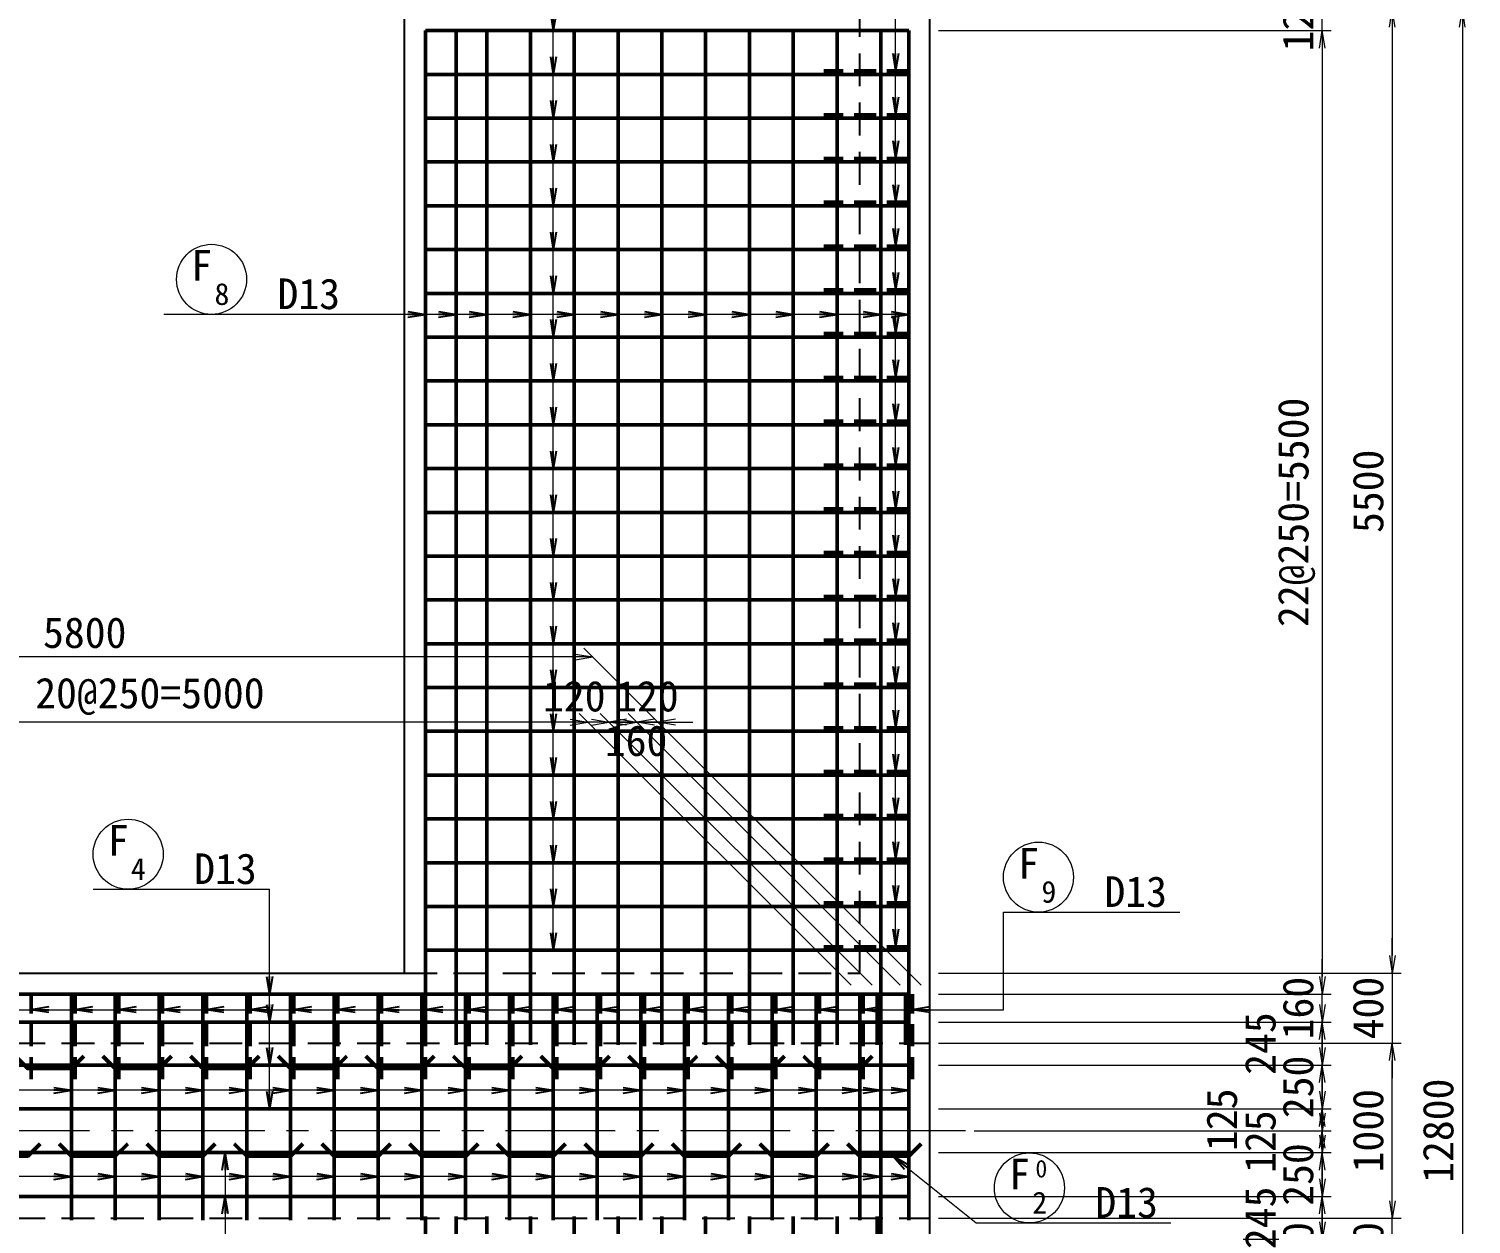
# Model space of a CAD drawing. Header units: millimetres. Extents: x 0 to 126150, y 0 to 29700.
# Drawn here: x 47684 to 55918, y 16378 to 23202 of the extents above; entities that cross this region are included whole.
import ezdxf
from ezdxf.enums import TextEntityAlignment as Align

# ---------------------------------------------------------------- set-up
doc = ezdxf.new("R2010")
doc.units = ezdxf.units.MM
doc.header["$LTSCALE"] = 500
doc.linetypes.add('CENTER', pattern=[2, 1.25, -0.25, 0.25, -0.25])
doc.linetypes.add('DASHED2', pattern=[0.375, 0.25, -0.125])
doc.layers.get('Defpoints').update_dxf_attribs({"color": 153})
for name, color, linetype, lineweight in [('D-BMK', 2, 'CENTER', 13), ('D-STR', 3, 'Continuous', 25), ('D-STR-DIM', 7, 'Continuous', 13), ('D-STR-HTXT', 4, 'Continuous', 13), ('D-STR-STR1', 1, 'Continuous', 50), ('D-STR-STR2', 40, 'Continuous', 50), ('D-STR-STR3', 2, 'Continuous', 50), ('D-STR-STR4', 43, 'Continuous', 50), ('D-STR-STR5', 2, 'Continuous', 50), ('D-STR-TXT', 7, 'Continuous', 13)]:
    doc.layers.add(name, color=color, linetype=linetype, lineweight=lineweight)
doc.styles.add('YOKO_GOTHIC', font='')
doc.styles.get('YOKO_GOTHIC').set_extended_font_data('MS Gothic')
doc.dimstyles.new('S50', dxfattribs={"dimscale": 50, "dimtxt": 3.5, "dimasz": 2, "dimexe": 1, "dimexo": 1, "dimgap": 1, "dimtad": 1, "dimdec": 0, "dimzin": 1, "dimdsep": 46, "dimtxsty": 'YOKO_GOTHIC', "dimblk": 'OPEN', "dimcen": 0, "dimclrd": 256, "dimclre": 256, "dimclrt": 256, "dimaunit": 1, "dimadec": 3, "dimazin": 0, "dimtfac": 1, "dimtdec": 0, "dimtix": 1, "dimtmove": 2, "dimatfit": 3, "dimldrblk": 'OPEN', "dimfxl": 1, "dimlwd": -1, "dimlwe": -1, "dimarcsym": 2})

# ---------------------------------------------------------------- blocks, each defined once
blk = doc.blocks.new('_Open')
at = {"color": 0, "linetype": 'ByBlock', "lineweight": -2}
for p, q in [((-1, 0.167), (0, 0)), ((-1, -0.167), (0, 0)), ((0, 0), (-1, 0))]:
    blk.add_line(p, q, dxfattribs=at)
blk = doc.blocks.new('*D268')
at = {"layer": 'D-STR-DIM', "ltscale": 1500, "transparency": 16777216}
for p, q in [((52877.8, 23311.7), (55917.8, 23311.7)), ((55867.8, 23211.7), (55867.8, 10611.7)), ((52877.8, 10511.7), (55917.8, 10511.7))]:
    blk.add_line(p, q, dxfattribs=at)
at = {"layer": 'Defpoints', "color": 0, "ltscale": 1500, "transparency": 16777216}
for p in [(52827.8, 23311.7), (52827.8, 10511.7), (55867.8, 10511.7)]:
    blk.add_point(p, dxfattribs=at)
at = {"layer": 'D-STR-DIM', "ltscale": 1500, "transparency": 16777216, "xscale": 100, "yscale": 100, "zscale": 100}
for p, rotation in [((55867.8, 23311.7), 90), ((55867.8, 10511.7), 270)]:
    blk.add_blockref('_Open', p, dxfattribs=dict(at, rotation=rotation))
at = {"layer": 'D-STR-DIM', "ltscale": 1500, "transparency": 16777216, "insert": (55730.3, 16911.7), "char_height": 175, "attachment_point": 5, "rotation": 90, "style": 'YOKO_GOTHIC'}
blk.add_mtext('12800', dxfattribs=at)
blk = doc.blocks.new('*D269')
at = {"layer": 'D-STR-DIM', "ltscale": 1500, "transparency": 16777216}
for p, q in [((52877.8, 23311.7), (55517.8, 23311.7)), ((55467.8, 23211.7), (55467.8, 17911.7)), ((52877.8, 17811.7), (55517.8, 17811.7))]:
    blk.add_line(p, q, dxfattribs=at)
at = {"layer": 'Defpoints', "color": 0, "ltscale": 1500, "transparency": 16777216}
for p in [(52827.8, 23311.7), (52827.8, 17811.7), (55467.8, 17811.7)]:
    blk.add_point(p, dxfattribs=at)
at = {"layer": 'D-STR-DIM', "ltscale": 1500, "transparency": 16777216, "xscale": 100, "yscale": 100, "zscale": 100}
for p, rotation in [((55467.8, 23311.7), 90), ((55467.8, 17811.7), 270)]:
    blk.add_blockref('_Open', p, dxfattribs=dict(at, rotation=rotation))
at = {"layer": 'D-STR-DIM', "ltscale": 1500, "transparency": 16777216, "insert": (55330.3, 20561.7), "char_height": 175, "attachment_point": 5, "rotation": 90, "style": 'YOKO_GOTHIC'}
blk.add_mtext('5500', dxfattribs=at)
blk = doc.blocks.new('*D270')
at = {"layer": 'D-STR-DIM', "ltscale": 1500, "transparency": 16777216}
for p, q in [((55467.8, 17911.7), (55467.8, 18011.7)), ((52877.8, 17811.7), (55517.8, 17811.7)), ((55467.8, 17811.7), (55467.8, 17411.7)), ((52877.8, 17411.7), (55517.8, 17411.7)), ((55467.8, 17311.7), (55467.8, 17211.7))]:
    blk.add_line(p, q, dxfattribs=at)
at = {"layer": 'Defpoints', "color": 0, "ltscale": 1500, "transparency": 16777216}
for p in [(52827.8, 17811.7), (52827.8, 17411.7), (55467.8, 17411.7)]:
    blk.add_point(p, dxfattribs=at)
at = {"layer": 'D-STR-DIM', "ltscale": 1500, "transparency": 16777216, "xscale": 100, "yscale": 100, "zscale": 100}
for p, rotation in [((55467.8, 17811.7), 270), ((55467.8, 17411.7), 90)]:
    blk.add_blockref('_Open', p, dxfattribs=dict(at, rotation=rotation))
at = {"layer": 'D-STR-DIM', "ltscale": 1500, "transparency": 16777216, "insert": (55330.3, 17611.7), "char_height": 175, "attachment_point": 5, "rotation": 90, "style": 'YOKO_GOTHIC'}
blk.add_mtext('400', dxfattribs=at)
blk = doc.blocks.new('*D271')
at = {"layer": 'D-STR-DIM', "ltscale": 1500, "transparency": 16777216}
for p, q in [((52877.8, 23191.7), (55117.8, 23191.7)), ((55067.8, 23091.7), (55067.8, 17791.7)), ((52877.8, 17691.7), (55117.8, 17691.7))]:
    blk.add_line(p, q, dxfattribs=at)
at = {"layer": 'Defpoints', "color": 0, "ltscale": 1500, "transparency": 16777216}
for p in [(52827.8, 23191.7), (52827.8, 17691.7), (55067.8, 17691.7)]:
    blk.add_point(p, dxfattribs=at)
at = {"layer": 'D-STR-DIM', "ltscale": 1500, "transparency": 16777216, "xscale": 100, "yscale": 100, "zscale": 100}
for p, rotation in [((55067.8, 23191.7), 90), ((55067.8, 17691.7), 270)]:
    blk.add_blockref('_Open', p, dxfattribs=dict(at, rotation=rotation))
at = {"layer": 'D-STR-DIM', "ltscale": 1500, "transparency": 16777216, "insert": (54920.9, 20441.7), "char_height": 175, "attachment_point": 5, "rotation": 90, "style": 'YOKO_GOTHIC'}
blk.add_mtext('22@250=5500', dxfattribs=at)
blk = doc.blocks.new('*D272')
at = {"layer": 'D-STR-DIM', "ltscale": 1500, "transparency": 16777216}
for p, q in [((55067.8, 23411.7), (55067.8, 23511.7)), ((52877.8, 23311.7), (55117.8, 23311.7)), ((55067.8, 23191.7), (55067.8, 23311.7)), ((52877.8, 23191.7), (55117.8, 23191.7)), ((55067.8, 23091.7), (55067.8, 22991.7))]:
    blk.add_line(p, q, dxfattribs=at)
at = {"layer": 'Defpoints', "color": 0, "ltscale": 1500, "transparency": 16777216}
for p in [(52827.8, 23311.7), (55067.8, 23311.7), (52827.8, 23191.7)]:
    blk.add_point(p, dxfattribs=at)
at = {"layer": 'D-STR-DIM', "ltscale": 1500, "transparency": 16777216, "xscale": 100, "yscale": 100, "zscale": 100}
for p, rotation in [((55067.8, 23311.7), 270), ((55067.8, 23191.7), 90)]:
    blk.add_blockref('_Open', p, dxfattribs=dict(at, rotation=rotation))
at = {"layer": 'D-STR-DIM', "ltscale": 1500, "transparency": 16777216, "insert": (54930.3, 23251.7), "char_height": 175, "attachment_point": 5, "rotation": 90, "style": 'YOKO_GOTHIC'}
blk.add_mtext('120', dxfattribs=at)
blk = doc.blocks.new('*D274')
at = {"layer": 'D-STR-DIM', "ltscale": 1500, "transparency": 16777216}
for p, q in [((55467.8, 16511.7), (55467.8, 16611.7)), ((52877.8, 16411.7), (55517.8, 16411.7)), ((55467.8, 16011.7), (55467.8, 16411.7)), ((52877.8, 16011.7), (55517.8, 16011.7)), ((55467.8, 15911.7), (55467.8, 15811.7))]:
    blk.add_line(p, q, dxfattribs=at)
at = {"layer": 'Defpoints', "color": 0, "ltscale": 1500, "transparency": 16777216}
for p in [(52827.8, 16411.7), (55467.8, 16411.7), (52827.8, 16011.7)]:
    blk.add_point(p, dxfattribs=at)
at = {"layer": 'D-STR-DIM', "ltscale": 1500, "transparency": 16777216, "xscale": 100, "yscale": 100, "zscale": 100}
for p, rotation in [((55467.8, 16411.7), 270), ((55467.8, 16011.7), 90)]:
    blk.add_blockref('_Open', p, dxfattribs=dict(at, rotation=rotation))
at = {"layer": 'D-STR-DIM', "ltscale": 1500, "transparency": 16777216, "insert": (55330.3, 16211.7), "char_height": 175, "attachment_point": 5, "rotation": 90, "style": 'YOKO_GOTHIC'}
blk.add_mtext('400', dxfattribs=at)
blk = doc.blocks.new('*D275')
at = {"layer": 'D-STR-DIM', "ltscale": 1500, "transparency": 16777216}
for p, q in [((52877.8, 17411.7), (55517.8, 17411.7)), ((55467.8, 16511.7), (55467.8, 17311.7)), ((52877.8, 16411.7), (55517.8, 16411.7))]:
    blk.add_line(p, q, dxfattribs=at)
at = {"layer": 'Defpoints', "color": 0, "ltscale": 1500, "transparency": 16777216}
for p in [(52827.8, 17411.7), (55467.8, 17411.7), (52827.8, 16411.7)]:
    blk.add_point(p, dxfattribs=at)
at = {"layer": 'D-STR-DIM', "ltscale": 1500, "transparency": 16777216, "xscale": 100, "yscale": 100, "zscale": 100}
for p, rotation in [((55467.8, 17411.7), 90), ((55467.8, 16411.7), 270)]:
    blk.add_blockref('_Open', p, dxfattribs=dict(at, rotation=rotation))
at = {"layer": 'D-STR-DIM', "ltscale": 1500, "transparency": 16777216, "insert": (55330.3, 16911.7), "char_height": 175, "attachment_point": 5, "rotation": 90, "style": 'YOKO_GOTHIC'}
blk.add_mtext('1000', dxfattribs=at)
blk = doc.blocks.new('*D276')
at = {"layer": 'D-STR-DIM', "ltscale": 1500, "transparency": 16777216}
for p, q in [((55067.8, 17386.7), (55067.8, 17486.7)), ((52877.8, 17286.7), (55117.8, 17286.7)), ((55067.8, 17036.7), (55067.8, 17286.7)), ((52877.8, 17036.7), (55117.8, 17036.7)), ((55067.8, 16936.7), (55067.8, 16836.7))]:
    blk.add_line(p, q, dxfattribs=at)
at = {"layer": 'Defpoints', "color": 0, "ltscale": 1500, "transparency": 16777216}
for p in [(52827.8, 17286.7), (55067.8, 17286.7), (52827.8, 17036.7)]:
    blk.add_point(p, dxfattribs=at)
at = {"layer": 'D-STR-DIM', "ltscale": 1500, "transparency": 16777216, "xscale": 100, "yscale": 100, "zscale": 100}
for p, rotation in [((55067.8, 17286.7), 270), ((55067.8, 17036.7), 90)]:
    blk.add_blockref('_Open', p, dxfattribs=dict(at, rotation=rotation))
at = {"layer": 'D-STR-DIM', "ltscale": 1500, "transparency": 16777216, "insert": (54930.3, 17161.7), "char_height": 175, "attachment_point": 5, "rotation": 90, "style": 'YOKO_GOTHIC'}
blk.add_mtext('250', dxfattribs=at)
blk = doc.blocks.new('*D277')
at = {"layer": 'D-STR-DIM', "ltscale": 1500, "transparency": 16777216}
for p, q in [((55067.8, 17791.7), (55067.8, 17891.7)), ((52877.8, 17691.7), (55117.8, 17691.7)), ((55067.8, 17531.7), (55067.8, 17691.7)), ((52877.8, 17531.7), (55117.8, 17531.7)), ((55067.8, 17431.7), (55067.8, 17331.7))]:
    blk.add_line(p, q, dxfattribs=at)
at = {"layer": 'Defpoints', "color": 0, "ltscale": 1500, "transparency": 16777216}
for p in [(52827.8, 17691.7), (55067.8, 17691.7), (52827.8, 17531.7)]:
    blk.add_point(p, dxfattribs=at)
at = {"layer": 'D-STR-DIM', "ltscale": 1500, "transparency": 16777216, "xscale": 100, "yscale": 100, "zscale": 100}
for p, rotation in [((55067.8, 17691.7), 270), ((55067.8, 17531.7), 90)]:
    blk.add_blockref('_Open', p, dxfattribs=dict(at, rotation=rotation))
at = {"layer": 'D-STR-DIM', "ltscale": 1500, "transparency": 16777216, "insert": (54930.3, 17611.7), "char_height": 175, "attachment_point": 5, "rotation": 90, "style": 'YOKO_GOTHIC'}
blk.add_mtext('160', dxfattribs=at)
blk = doc.blocks.new('*D286')
at = {"layer": 'D-STR-DIM', "ltscale": 1500, "transparency": 16777216}
for p, q in [((55067.8, 17136.7), (55067.8, 17236.7)), ((52877.8, 17036.7), (55117.8, 17036.7)), ((55067.8, 16911.7), (55067.8, 17036.7)), ((53080.7, 16911.7), (55117.8, 16911.7)), ((55067.8, 16811.7), (55067.8, 16711.7))]:
    blk.add_line(p, q, dxfattribs=at)
at = {"layer": 'Defpoints', "color": 0, "ltscale": 1500, "transparency": 16777216}
for p in [(52827.8, 17036.7), (55067.8, 17036.7), (53030.7, 16911.7)]:
    blk.add_point(p, dxfattribs=at)
at = {"layer": 'D-STR-DIM', "ltscale": 1500, "transparency": 16777216, "xscale": 100, "yscale": 100, "zscale": 100}
for p, rotation in [((55067.8, 17036.7), 270), ((55067.8, 16911.7), 90)]:
    blk.add_blockref('_Open', p, dxfattribs=dict(at, rotation=rotation))
at = {"layer": 'D-STR-DIM', "ltscale": 1500, "transparency": 16777216, "insert": (54495.3, 16974.2), "char_height": 175, "attachment_point": 5, "rotation": 90, "style": 'YOKO_GOTHIC'}
blk.add_mtext('125', dxfattribs=at)
blk = doc.blocks.new('*D287')
at = {"layer": 'D-STR-DIM', "ltscale": 1500, "transparency": 16777216}
for p, q in [((55067.8, 17631.7), (55067.8, 17731.7)), ((52877.8, 17531.7), (55117.8, 17531.7)), ((55067.8, 17286.7), (55067.8, 17531.7)), ((52877.8, 17286.7), (55117.8, 17286.7)), ((55067.8, 17186.7), (55067.8, 17086.7))]:
    blk.add_line(p, q, dxfattribs=at)
at = {"layer": 'Defpoints', "color": 0, "ltscale": 1500, "transparency": 16777216}
for p in [(52827.8, 17531.7), (55067.8, 17531.7), (52827.8, 17286.7)]:
    blk.add_point(p, dxfattribs=at)
at = {"layer": 'D-STR-DIM', "ltscale": 1500, "transparency": 16777216, "xscale": 100, "yscale": 100, "zscale": 100}
for p, rotation in [((55067.8, 17531.7), 270), ((55067.8, 17286.7), 90)]:
    blk.add_blockref('_Open', p, dxfattribs=dict(at, rotation=rotation))
at = {"layer": 'D-STR-DIM', "ltscale": 1500, "transparency": 16777216, "insert": (54715.3, 17409.2), "char_height": 175, "attachment_point": 5, "rotation": 90, "style": 'YOKO_GOTHIC'}
blk.add_mtext('245', dxfattribs=at)
blk = doc.blocks.new('*D290')
at = {"layer": 'D-STR-DIM', "ltscale": 1500, "transparency": 16777216}
for p, q in [((55067.8, 16886.7), (55067.8, 16986.7)), ((52877.8, 16786.7), (55117.8, 16786.7)), ((55067.8, 16786.7), (55067.8, 16536.7)), ((52877.8, 16536.7), (55117.8, 16536.7)), ((55067.8, 16436.7), (55067.8, 16336.7))]:
    blk.add_line(p, q, dxfattribs=at)
at = {"layer": 'Defpoints', "color": 0, "ltscale": 1500, "transparency": 16777216}
for p in [(52827.8, 16786.7), (52827.8, 16536.7), (55067.8, 16536.7)]:
    blk.add_point(p, dxfattribs=at)
at = {"layer": 'D-STR-DIM', "ltscale": 1500, "transparency": 16777216, "xscale": 100, "yscale": 100, "zscale": 100}
for p, rotation in [((55067.8, 16786.7), 270), ((55067.8, 16536.7), 90)]:
    blk.add_blockref('_Open', p, dxfattribs=dict(at, rotation=rotation))
at = {"layer": 'D-STR-DIM', "ltscale": 1500, "transparency": 16777216, "insert": (54930.3, 16661.7), "char_height": 175, "attachment_point": 5, "rotation": 90, "style": 'YOKO_GOTHIC'}
blk.add_mtext('250', dxfattribs=at)
blk = doc.blocks.new('*D291')
at = {"layer": 'D-STR-DIM', "ltscale": 1500, "transparency": 16777216}
for p, q in [((55067.8, 16391.7), (55067.8, 16491.7)), ((52877.8, 16291.7), (55117.8, 16291.7)), ((55067.8, 16291.7), (55067.8, 16131.7)), ((52877.8, 16131.7), (55117.8, 16131.7)), ((55067.8, 16031.7), (55067.8, 15931.7))]:
    blk.add_line(p, q, dxfattribs=at)
at = {"layer": 'Defpoints', "color": 0, "ltscale": 1500, "transparency": 16777216}
for p in [(52827.8, 16291.7), (52827.8, 16131.7), (55067.8, 16131.7)]:
    blk.add_point(p, dxfattribs=at)
at = {"layer": 'D-STR-DIM', "ltscale": 1500, "transparency": 16777216, "xscale": 100, "yscale": 100, "zscale": 100}
for p, rotation in [((55067.8, 16291.7), 270), ((55067.8, 16131.7), 90)]:
    blk.add_blockref('_Open', p, dxfattribs=dict(at, rotation=rotation))
at = {"layer": 'D-STR-DIM', "ltscale": 1500, "transparency": 16777216, "insert": (54930.3, 16211.7), "char_height": 175, "attachment_point": 5, "rotation": 90, "style": 'YOKO_GOTHIC'}
blk.add_mtext('160', dxfattribs=at)
blk = doc.blocks.new('*D292')
at = {"layer": 'D-STR-DIM', "ltscale": 1500, "transparency": 16777216}
for p, q in [((55067.8, 17011.7), (55067.8, 17111.7)), ((53080.7, 16911.7), (55117.8, 16911.7)), ((55067.8, 16911.7), (55067.8, 16786.7)), ((52877.8, 16786.7), (55117.8, 16786.7)), ((55067.8, 16686.7), (55067.8, 16586.7))]:
    blk.add_line(p, q, dxfattribs=at)
at = {"layer": 'Defpoints', "color": 0, "ltscale": 1500, "transparency": 16777216}
for p in [(53030.7, 16911.7), (52827.8, 16786.7), (55067.8, 16786.7)]:
    blk.add_point(p, dxfattribs=at)
at = {"layer": 'D-STR-DIM', "ltscale": 1500, "transparency": 16777216, "xscale": 100, "yscale": 100, "zscale": 100}
for p, rotation in [((55067.8, 16911.7), 270), ((55067.8, 16786.7), 90)]:
    blk.add_blockref('_Open', p, dxfattribs=dict(at, rotation=rotation))
at = {"layer": 'D-STR-DIM', "ltscale": 1500, "transparency": 16777216, "insert": (54715.3, 16849.2), "char_height": 175, "attachment_point": 5, "rotation": 90, "style": 'YOKO_GOTHIC'}
blk.add_mtext('125', dxfattribs=at)
blk = doc.blocks.new('*D293')
at = {"layer": 'D-STR-DIM', "ltscale": 1500, "transparency": 16777216}
for p, q in [((55067.8, 16636.7), (55067.8, 16736.7)), ((52877.8, 16536.7), (55117.8, 16536.7)), ((55067.8, 16536.7), (55067.8, 16291.7)), ((52877.8, 16291.7), (55117.8, 16291.7)), ((55067.8, 16191.7), (55067.8, 16091.7))]:
    blk.add_line(p, q, dxfattribs=at)
at = {"layer": 'Defpoints', "color": 0, "ltscale": 1500, "transparency": 16777216}
for p in [(52827.8, 16536.7), (52827.8, 16291.7), (55067.8, 16291.7)]:
    blk.add_point(p, dxfattribs=at)
at = {"layer": 'D-STR-DIM', "ltscale": 1500, "transparency": 16777216, "xscale": 100, "yscale": 100, "zscale": 100}
for p, rotation in [((55067.8, 16536.7), 270), ((55067.8, 16291.7), 90)]:
    blk.add_blockref('_Open', p, dxfattribs=dict(at, rotation=rotation))
at = {"layer": 'D-STR-DIM', "ltscale": 1500, "transparency": 16777216, "insert": (54715.3, 16414.2), "char_height": 175, "attachment_point": 5, "rotation": 90, "style": 'YOKO_GOTHIC'}
blk.add_mtext('245', dxfattribs=at)
blk = doc.blocks.new('*D294')
at = {"layer": 'D-STR-DIM', "ltscale": 1500, "transparency": 16777216}
for p, q in [((47027.8, 17861.7), (47027.8, 25415.4)), ((47127.8, 25365.4), (52727.8, 25365.4)), ((52827.8, 23361.7), (52827.8, 25415.4))]:
    blk.add_line(p, q, dxfattribs=at)
at = {"layer": 'Defpoints', "color": 0, "ltscale": 1500, "transparency": 16777216}
for p in [(52827.8, 25365.4), (52827.8, 23311.7), (47027.8, 17811.7)]:
    blk.add_point(p, dxfattribs=at)
at = {"layer": 'D-STR-DIM', "ltscale": 1500, "transparency": 16777216, "xscale": 100, "yscale": 100, "zscale": 100, "rotation": 180}
blk.add_blockref('_Open', (47027.8, 25365.4), dxfattribs=at)
at = {"layer": 'D-STR-DIM', "ltscale": 1500, "transparency": 16777216, "xscale": 100, "yscale": 100, "zscale": 100}
blk.add_blockref('_Open', (52827.8, 25365.4), dxfattribs=at)
at = {"layer": 'D-STR-DIM', "ltscale": 1500, "transparency": 16777216, "insert": (49927.8, 25502.9), "char_height": 175, "attachment_point": 5, "style": 'YOKO_GOTHIC'}
blk.add_mtext('5800', dxfattribs=at)
blk = doc.blocks.new('*D295')
at = {"layer": 'D-STR-DIM', "ltscale": 1500, "transparency": 16777216}
for p, q in [((47027.8, 17861.7), (47027.8, 25015.4)), ((47127.8, 24965.4), (49727.8, 24965.4)), ((49827.8, 23361.7), (49827.8, 25015.4))]:
    blk.add_line(p, q, dxfattribs=at)
at = {"layer": 'Defpoints', "color": 0, "ltscale": 1500, "transparency": 16777216}
for p in [(49827.8, 24965.4), (49827.8, 23311.7), (47027.8, 17811.7)]:
    blk.add_point(p, dxfattribs=at)
at = {"layer": 'D-STR-DIM', "ltscale": 1500, "transparency": 16777216, "xscale": 100, "yscale": 100, "zscale": 100, "rotation": 180}
blk.add_blockref('_Open', (47027.8, 24965.4), dxfattribs=at)
at = {"layer": 'D-STR-DIM', "ltscale": 1500, "transparency": 16777216, "xscale": 100, "yscale": 100, "zscale": 100}
blk.add_blockref('_Open', (49827.8, 24965.4), dxfattribs=at)
at = {"layer": 'D-STR-DIM', "ltscale": 1500, "transparency": 16777216, "insert": (48427.8, 25102.9), "char_height": 175, "attachment_point": 5, "style": 'YOKO_GOTHIC'}
blk.add_mtext('2800', dxfattribs=at)
blk = doc.blocks.new('*D316')
at = {"layer": 'D-STR-DIM', "ltscale": 1500, "transparency": 16777216}
for p, q in [((47377.8, 17741.7), (45825.3, 19294.3)), ((52377.8, 17741.7), (50825.3, 19294.3)), ((50775.3, 19244.3), (45975.3, 19244.3))]:
    blk.add_line(p, q, dxfattribs=at)
at = {"layer": 'Defpoints', "color": 0, "ltscale": 1500, "transparency": 16777216}
for p in [(45875.3, 19244.3), (47427.8, 17691.7), (52427.8, 17691.7)]:
    blk.add_point(p, dxfattribs=at)
at = {"layer": 'D-STR-DIM', "ltscale": 1500, "transparency": 16777216, "xscale": 100, "yscale": 100, "zscale": 100, "rotation": 180}
blk.add_blockref('_Open', (45875.3, 19244.3), dxfattribs=at)
at = {"layer": 'D-STR-DIM', "ltscale": 1500, "transparency": 16777216, "xscale": 100, "yscale": 100, "zscale": 100}
blk.add_blockref('_Open', (50875.3, 19244.3), dxfattribs=at)
at = {"layer": 'D-STR-DIM', "ltscale": 1500, "transparency": 16777216, "insert": (48375.3, 19391.1), "char_height": 175, "attachment_point": 5, "style": 'YOKO_GOTHIC'}
blk.add_mtext('20@250=5000', dxfattribs=at)
blk = doc.blocks.new('*D318')
at = {"layer": 'D-STR-DIM', "ltscale": 1500, "transparency": 16777216}
for p, q in [((46977.8, 17741.7), (45053.2, 19666.3)), ((50803.2, 19616.3), (45203.2, 19616.3)), ((52777.8, 17741.7), (50853.2, 19666.3))]:
    blk.add_line(p, q, dxfattribs=at)
at = {"layer": 'Defpoints', "color": 0, "ltscale": 1500, "transparency": 16777216}
for p in [(45103.2, 19616.3), (47027.8, 17691.7), (52827.8, 17691.7)]:
    blk.add_point(p, dxfattribs=at)
at = {"layer": 'D-STR-DIM', "ltscale": 1500, "transparency": 16777216, "xscale": 100, "yscale": 100, "zscale": 100, "rotation": 180}
blk.add_blockref('_Open', (45103.2, 19616.3), dxfattribs=at)
at = {"layer": 'D-STR-DIM', "ltscale": 1500, "transparency": 16777216, "xscale": 100, "yscale": 100, "zscale": 100}
blk.add_blockref('_Open', (50903.2, 19616.3), dxfattribs=at)
at = {"layer": 'D-STR-DIM', "ltscale": 1500, "transparency": 16777216, "insert": (48003.2, 19753.8), "char_height": 175, "attachment_point": 5, "style": 'YOKO_GOTHIC'}
blk.add_mtext('5800', dxfattribs=at)
blk = doc.blocks.new('*D319')
at = {"layer": 'D-STR-DIM', "ltscale": 1500, "transparency": 16777216}
for p, q in [((52377.8, 17741.7), (50825.3, 19294.3)), ((52497.8, 17741.7), (50945.3, 19294.3)), ((50775.3, 19244.3), (50675.3, 19244.3)), ((50995.3, 19244.3), (50875.3, 19244.3)), ((51095.3, 19244.3), (51195.3, 19244.3))]:
    blk.add_line(p, q, dxfattribs=at)
at = {"layer": 'Defpoints', "color": 0, "ltscale": 1500, "transparency": 16777216}
for p in [(50875.3, 19244.3), (52427.8, 17691.7), (52547.8, 17691.7)]:
    blk.add_point(p, dxfattribs=at)
at = {"layer": 'D-STR-DIM', "ltscale": 1500, "transparency": 16777216, "xscale": 100, "yscale": 100, "zscale": 100}
blk.add_blockref('_Open', (50875.3, 19244.3), dxfattribs=at)
at = {"layer": 'D-STR-DIM', "ltscale": 1500, "transparency": 16777216, "xscale": 100, "yscale": 100, "zscale": 100, "rotation": 180}
blk.add_blockref('_Open', (50995.3, 19244.3), dxfattribs=at)
at = {"layer": 'D-STR-DIM', "ltscale": 1500, "transparency": 16777216, "insert": (50797.8, 19391.1), "char_height": 175, "attachment_point": 5, "style": 'YOKO_GOTHIC'}
blk.add_mtext('120', dxfattribs=at)
blk = doc.blocks.new('*D320')
at = {"layer": 'D-STR-DIM', "ltscale": 1500, "transparency": 16777216}
for p, q in [((52497.8, 17741.7), (50945.3, 19294.3)), ((52657.8, 17741.7), (51105.3, 19294.3)), ((50895.3, 19244.3), (50795.3, 19244.3)), ((51155.3, 19244.3), (50995.3, 19244.3)), ((51255.3, 19244.3), (51355.3, 19244.3))]:
    blk.add_line(p, q, dxfattribs=at)
at = {"layer": 'Defpoints', "color": 0, "ltscale": 1500, "transparency": 16777216}
for p in [(50995.3, 19244.3), (52547.8, 17691.7), (52707.8, 17691.7)]:
    blk.add_point(p, dxfattribs=at)
at = {"layer": 'D-STR-DIM', "ltscale": 1500, "transparency": 16777216, "xscale": 100, "yscale": 100, "zscale": 100}
blk.add_blockref('_Open', (50995.3, 19244.3), dxfattribs=at)
at = {"layer": 'D-STR-DIM', "ltscale": 1500, "transparency": 16777216, "xscale": 100, "yscale": 100, "zscale": 100, "rotation": 180}
blk.add_blockref('_Open', (51155.3, 19244.3), dxfattribs=at)
at = {"layer": 'D-STR-DIM', "ltscale": 1500, "transparency": 16777216, "insert": (51150.8, 19136.8), "char_height": 175, "attachment_point": 5, "style": 'YOKO_GOTHIC'}
blk.add_mtext('160', dxfattribs=at)
blk = doc.blocks.new('*D321')
at = {"layer": 'D-STR-DIM', "ltscale": 1500, "transparency": 16777216}
for p, q in [((52657.8, 17741.7), (51105.3, 19294.3)), ((52777.8, 17741.7), (51225.3, 19294.3)), ((51055.3, 19244.3), (50955.3, 19244.3)), ((51275.3, 19244.3), (51155.3, 19244.3)), ((51375.3, 19244.3), (51475.3, 19244.3))]:
    blk.add_line(p, q, dxfattribs=at)
at = {"layer": 'Defpoints', "color": 0, "ltscale": 1500, "transparency": 16777216}
for p in [(51155.3, 19244.3), (52707.8, 17691.7), (52827.8, 17691.7)]:
    blk.add_point(p, dxfattribs=at)
at = {"layer": 'D-STR-DIM', "ltscale": 1500, "transparency": 16777216, "xscale": 100, "yscale": 100, "zscale": 100}
blk.add_blockref('_Open', (51155.3, 19244.3), dxfattribs=at)
at = {"layer": 'D-STR-DIM', "ltscale": 1500, "transparency": 16777216, "xscale": 100, "yscale": 100, "zscale": 100, "rotation": 180}
blk.add_blockref('_Open', (51275.3, 19244.3), dxfattribs=at)
at = {"layer": 'D-STR-DIM', "ltscale": 1500, "transparency": 16777216, "insert": (51215.3, 19391.1), "char_height": 175, "attachment_point": 5, "style": 'YOKO_GOTHIC'}
blk.add_mtext('120', dxfattribs=at)

msp = doc.modelspace()

# ---------------------------------------------------------------- linework, layer by layer
at = {"layer": 'D-BMK', "linetype": 'CENTER'}
msp.add_line((53030.7, 16911.7), (46754, 16911.7), dxfattribs=at)
at = {"layer": 'D-STR'}
for p, q in [((49827.8, 17811.7), (49827.8, 23311.7)), ((52827.8, 10511.7), (52827.8, 23311.7)), ((52827.8, 13211.7), (52827.8, 20311.7)), ((47027.8, 17811.7), (49827.8, 17811.7))]:
    msp.add_line(p, q, dxfattribs=at)
at = {"layer": 'D-STR', "linetype": 'DASHED2', "ltscale": 1.5}
for p, q in [((52427.8, 17811.7), (52427.8, 23311.7)), ((49827.8, 17811.7), (52427.8, 17811.7)), ((47027.8, 17411.7), (52827.8, 17411.7)), ((47027.8, 16411.7), (52827.8, 16411.7))]:
    msp.add_line(p, q, dxfattribs=at)
at = {"layer": 'D-STR-HTXT'}
for p, q in [((52707.8, 21571.7), (48455.5, 21571.7)), ((48051.3, 18289.9), (49057.9, 18289.9)), ((53247.8, 18159.1), (54254.4, 18159.1)), ((53247.8, 17602.5), (53247.8, 18159.1)), ((53092.2, 16385), (54202.5, 16385))]:
    msp.add_line(p, q, dxfattribs=at)
at = {"layer": 'D-STR-HTXT', "color": 6}
for centre in [(48727.1, 21771.7), (48251.3, 18489.9), (53447.8, 18359.1)]:
    msp.add_circle(centre, 200, dxfattribs=at)
at = {"layer": 'D-STR-HTXT'}
msp.add_circle((53396, 16585), 200, dxfattribs=at)
at = {"layer": 'D-STR-STR1', "ltscale": 0.01}
for p, q in [((52707.8, 23191.7), (49947.8, 23191.7)), ((52707.8, 22941.7), (49947.8, 22941.7)), ((52707.8, 22691.7), (49947.8, 22691.7)), ((52707.8, 22441.7), (49947.8, 22441.7)), ((52707.8, 22191.7), (49947.8, 22191.7)), ((52707.8, 21941.7), (49947.8, 21941.7)), ((52707.8, 21691.7), (49947.8, 21691.7)), ((52707.8, 21441.7), (49947.8, 21441.7)), ((52707.8, 21191.7), (49947.8, 21191.7)), ((52707.8, 20941.7), (49947.8, 20941.7)), ((52707.8, 20691.7), (49947.8, 20691.7)), ((52707.8, 20441.7), (49947.8, 20441.7)), ((52707.8, 20191.7), (49947.8, 20191.7)), ((52707.8, 19941.7), (49947.8, 19941.7)), ((52707.8, 19691.7), (49947.8, 19691.7)), ((52707.8, 19441.7), (49947.8, 19441.7)), ((52707.8, 19191.7), (49947.8, 19191.7)), ((52707.8, 18941.7), (49947.8, 18941.7)), ((52707.8, 18691.7), (49947.8, 18691.7)), ((52707.8, 18441.7), (49947.8, 18441.7)), ((52707.8, 18191.7), (49947.8, 18191.7)), ((52707.8, 17941.7), (49947.8, 17941.7)), ((52707.8, 17691.7), (47157.8, 17691.7)), ((52707.8, 17531.7), (47157.8, 17531.7)), ((52707.8, 17286.7), (47157.8, 17286.7)), ((52707.8, 17036.7), (47157.8, 17036.7)), ((52707.8, 16786.7), (47157.8, 16786.7)), ((52707.8, 16536.7), (47157.8, 16536.7))]:
    msp.add_line(p, q, dxfattribs=at)
at = {"layer": 'D-STR-STR2'}
for p, q in [((49947.8, 23191.7), (49947.8, 17401.7)), ((50122.8, 23191.7), (50122.8, 17401.7)), ((50297.8, 23191.7), (50297.8, 17401.7)), ((50547.8, 23191.7), (50547.8, 17401.7)), ((50797.8, 23191.7), (50797.8, 17401.7)), ((51047.8, 23191.7), (51047.8, 17401.7)), ((51297.8, 23191.7), (51297.8, 17401.7)), ((51547.8, 23191.7), (51547.8, 17401.7)), ((51797.8, 23191.7), (51797.8, 17401.7)), ((52047.8, 23191.7), (52047.8, 17401.7)), ((52297.8, 23191.7), (52297.8, 17401.7)), ((52547.8, 23191.7), (52547.8, 17401.7)), ((52707.8, 23191.7), (52707.8, 17401.7)), ((52527.8, 17401.7), (52527.8, 17691.7)), ((52687.8, 17401.7), (52687.8, 17691.7)), ((49947.8, 16421.7), (49947.8, 10631.7)), ((50122.8, 16421.7), (50122.8, 10631.7)), ((50297.8, 16421.7), (50297.8, 10631.7)), ((50547.8, 16421.7), (50547.8, 10631.7)), ((50797.8, 16421.7), (50797.8, 10631.7)), ((51047.8, 16421.7), (51047.8, 10631.7)), ((51297.8, 16421.7), (51297.8, 10631.7)), ((51547.8, 16421.7), (51547.8, 10631.7)), ((51797.8, 16421.7), (51797.8, 10631.7)), ((52047.8, 16421.7), (52047.8, 10631.7)), ((52297.8, 16421.7), (52297.8, 10631.7)), ((52527.8, 16131.7), (52527.8, 16421.7)), ((52547.8, 16421.7), (52547.8, 10631.7))]:
    msp.add_line(p, q, dxfattribs=at)
at = {"layer": 'D-STR-STR3'}
for points in [[(47607.2, 17337.3), (47677.9, 17266.6), (47927.9, 17266.6), (47998.6, 17337.3)], [(48107.2, 17337.3), (48177.9, 17266.6), (48427.9, 17266.6), (48498.6, 17337.3)], [(48607.2, 17337.3), (48677.9, 17266.6), (48927.9, 17266.6), (48998.6, 17337.3)], [(49107.2, 17337.3), (49177.9, 17266.6), (49427.9, 17266.6), (49498.6, 17337.3)], [(49607.2, 17337.3), (49677.9, 17266.6), (49927.9, 17266.6), (49998.6, 17337.3)], [(50107.2, 17337.3), (50177.9, 17266.6), (50427.9, 17266.6), (50498.6, 17337.3)], [(50607.2, 17337.3), (50677.9, 17266.6), (50927.9, 17266.6), (50998.6, 17337.3)], [(51107.2, 17337.3), (51177.9, 17266.6), (51427.9, 17266.6), (51498.6, 17337.3)], [(51607.2, 17337.3), (51677.9, 17266.6), (51927.9, 17266.6), (51998.6, 17337.3)], [(52107.2, 17337.3), (52177.9, 17266.6), (52427.9, 17266.6), (52498.6, 17337.3)], [(47357.2, 16837), (47427.9, 16766.3), (47677.9, 16766.3), (47748.6, 16837)], [(47857.2, 16837), (47927.9, 16766.3), (48177.9, 16766.3), (48248.6, 16837)], [(48357.2, 16837), (48427.9, 16766.3), (48677.9, 16766.3), (48748.6, 16837)], [(48857.2, 16837), (48927.9, 16766.3), (49177.9, 16766.3), (49248.6, 16837)], [(49357.2, 16837), (49427.9, 16766.3), (49677.9, 16766.3), (49748.6, 16837)], [(49857.2, 16837), (49927.9, 16766.3), (50177.9, 16766.3), (50248.6, 16837)], [(50357.2, 16837), (50427.9, 16766.3), (50677.9, 16766.3), (50748.6, 16837)], [(50857.2, 16837), (50927.9, 16766.3), (51177.9, 16766.3), (51248.6, 16837)], [(51357.2, 16837), (51427.9, 16766.3), (51677.9, 16766.3), (51748.6, 16837)], [(51857.2, 16837), (51927.9, 16766.3), (52177.9, 16766.3), (52248.6, 16837)], [(52357.2, 16837), (52427.9, 16766.3), (52707.8, 16766.3), (52778.5, 16837)]]:
    msp.add_lwpolyline(points, dxfattribs=at)
at = {"layer": 'D-STR-STR4', "ltscale": 0.01}
for p, q in [((47927.8, 17691.7), (47927.8, 16401.7)), ((48177.8, 17691.7), (48177.8, 16401.7)), ((48427.8, 17691.7), (48427.8, 16401.7)), ((48677.8, 17691.7), (48677.8, 16401.7)), ((48927.8, 17691.7), (48927.8, 16401.7)), ((49177.8, 17691.7), (49177.8, 16401.7)), ((49427.8, 17691.7), (49427.8, 16401.7)), ((49677.8, 17691.7), (49677.8, 16401.7)), ((49927.8, 17691.7), (49927.8, 16401.7)), ((50177.8, 17691.7), (50177.8, 16401.7)), ((50427.8, 17691.7), (50427.8, 16401.7)), ((50677.8, 17691.7), (50677.8, 16401.7)), ((50927.8, 17691.7), (50927.8, 16401.7)), ((51177.8, 17691.7), (51177.8, 16401.7)), ((51427.8, 17691.7), (51427.8, 16401.7)), ((51677.8, 17691.7), (51677.8, 16401.7)), ((51927.8, 17691.7), (51927.8, 16401.7)), ((52177.8, 17691.7), (52177.8, 16401.7)), ((52427.8, 17691.7), (52427.8, 16401.7)), ((52547.8, 17691.7), (52547.8, 16401.7)), ((52707.8, 17691.7), (52707.8, 16401.7))]:
    msp.add_line(p, q, dxfattribs=at)
at = {"layer": 'D-STR-STR5', "linetype": 'DASHED2'}
for p, q in [((52707.8, 22961.7), (52222.8, 22961.7)), ((52707.8, 22711.7), (52222.8, 22711.7)), ((52707.8, 22461.7), (52222.8, 22461.7)), ((52707.8, 22211.7), (52222.8, 22211.7)), ((52707.8, 21961.7), (52222.8, 21961.7)), ((52707.8, 21711.7), (52222.8, 21711.7)), ((52707.8, 21461.7), (52222.8, 21461.7)), ((52707.8, 21211.7), (52222.8, 21211.7)), ((52707.8, 20961.7), (52222.8, 20961.7)), ((52707.8, 20711.7), (52222.8, 20711.7)), ((52707.8, 20461.7), (52222.8, 20461.7)), ((52707.8, 20211.7), (52222.8, 20211.7)), ((52707.8, 19961.7), (52222.8, 19961.7)), ((52707.8, 19711.7), (52222.8, 19711.7)), ((52707.8, 19461.7), (52222.8, 19461.7)), ((52707.8, 19211.7), (52222.8, 19211.7)), ((52707.8, 18961.7), (52222.8, 18961.7)), ((52707.8, 18711.7), (52222.8, 18711.7)), ((52707.8, 18461.7), (52222.8, 18461.7)), ((52707.8, 18211.7), (52222.8, 18211.7)), ((52707.8, 17961.7), (52222.8, 17961.7)), ((47697.8, 17206.7), (47697.8, 17691.7)), ((47947.8, 17206.7), (47947.8, 17691.7)), ((48197.8, 17206.7), (48197.8, 17691.7)), ((48447.8, 17206.7), (48447.8, 17691.7)), ((48697.8, 17206.7), (48697.8, 17691.7)), ((48947.8, 17206.7), (48947.8, 17691.7)), ((49197.8, 17206.7), (49197.8, 17691.7)), ((49447.8, 17206.7), (49447.8, 17691.7)), ((49697.8, 17206.7), (49697.8, 17691.7)), ((49947.8, 17206.7), (49947.8, 17691.7)), ((50197.8, 17206.7), (50197.8, 17691.7)), ((50447.8, 17206.7), (50447.8, 17691.7)), ((50697.8, 17206.7), (50697.8, 17691.7)), ((50947.8, 17206.7), (50947.8, 17691.7)), ((51197.8, 17206.7), (51197.8, 17691.7)), ((51447.8, 17206.7), (51447.8, 17691.7)), ((51697.8, 17206.7), (51697.8, 17691.7)), ((51947.8, 17206.7), (51947.8, 17691.7)), ((52197.8, 17206.7), (52197.8, 17691.7)), ((52447.8, 17206.7), (52447.8, 17691.7)), ((52727.8, 17206.7), (52727.8, 17691.7))]:
    msp.add_line(p, q, dxfattribs=at)

# ---------------------------------------------------------------- texts
at = {"layer": 'D-STR-TXT', "color": 6, "style": 'YOKO_GOTHIC'}
for s, height, p in [('F', 175, (48670.8, 21763.4)), ('8', 125, (48786.5, 21625.6)), ('F', 175, (48195.1, 18481.6)), ('F', 175, (53391.6, 18350.8)), ('4', 125, (48309.5, 18343.8)), ('9', 125, (53507.2, 18213))]:
    msp.add_text(s, height=height, dxfattribs=at).set_placement(p, align=Align.CENTER)
for p in [(49103.6, 21601.7), (48627.9, 18319.9), (53824.4, 18189.1)]:
    msp.add_text('D13', height=175, dxfattribs=at).set_placement(p)
at = {"layer": 'D-STR-TXT', "style": 'YOKO_GOTHIC'}
for s, height, p in [('F', 175, (53339.7, 16576.6)), ('0', 100, (53464.1, 16645.1)), ('2', 125, (53455.4, 16438.8))]:
    msp.add_text(s, height=height, dxfattribs=at).set_placement(p, align=Align.CENTER)
msp.add_text('D13', height=175, dxfattribs=at).set_placement((53772.5, 16415))

# ---------------------------------------------------------------- dimensions: what is measured, and where the dimension line sits
at = {"layer": 'D-STR-DIM', "ltscale": 1500}
for base, p2, picture, middle in [((52827.8, 25365.4), (52827.8, 23311.7), '*D294', (49927.8, 25502.9)), ((49827.8, 24965.4), (49827.8, 23311.7), '*D295', (48427.8, 25102.9))]:
    dim = msp.add_linear_dim(base=base, p1=(47027.8, 17811.7), p2=p2, dimstyle='S50', dxfattribs=at)
    dim.commit()
    dim.dimension.update_dxf_attribs({"geometry": picture, "text_midpoint": middle})
for base, p1, p2, angle, picture, middle in [((55067.8, 23311.7), (52827.8, 23191.7), (52827.8, 23311.7), 90, '*D272', (54930.3, 23251.7)), ((55867.8, 10511.7), (52827.8, 23311.7), (52827.8, 10511.7), 90, '*D268', (55730.3, 16911.7)), ((55467.8, 17811.7), (52827.8, 23311.7), (52827.8, 17811.7), 90, '*D269', (55330.3, 20561.7)), ((45103.2, 19616.3), (52827.8, 17691.7), (47027.8, 17691.7), 180, '*D318', (48003.2, 19753.8)), ((55467.8, 17411.7), (52827.8, 17811.7), (52827.8, 17411.7), 90, '*D270', (55330.3, 17611.7)), ((55067.8, 17691.7), (52827.8, 17531.7), (52827.8, 17691.7), 90, '*D277', (54930.3, 17611.7)), ((55067.8, 17286.7), (52827.8, 17036.7), (52827.8, 17286.7), 90, '*D276', (54930.3, 17161.7)), ((55467.8, 17411.7), (52827.8, 16411.7), (52827.8, 17411.7), 90, '*D275', (55330.3, 16911.7)), ((55067.8, 16536.7), (52827.8, 16786.7), (52827.8, 16536.7), 270, '*D290', (54930.3, 16661.7)), ((55467.8, 16411.7), (52827.8, 16011.7), (52827.8, 16411.7), 270, '*D274', (55330.3, 16211.7)), ((55067.8, 16131.7), (52827.8, 16291.7), (52827.8, 16131.7), 270, '*D291', (54930.3, 16211.7))]:
    dim = msp.add_linear_dim(base=base, p1=p1, p2=p2, angle=angle, dimstyle='S50', dxfattribs=at)
    dim.commit()
    dim.dimension.update_dxf_attribs({"geometry": picture, "text_midpoint": middle})
for base, p1, p2, angle, text, picture, middle in [((55067.8, 17691.7), (52827.8, 23191.7), (52827.8, 17691.7), 90, '22@250=<>', '*D271', (54920.9, 20441.7)), ((45875.3, 19244.3), (52427.8, 17691.7), (47427.8, 17691.7), 180, '20@250=<>', '*D316', (48375.3, 19391.1))]:
    dim = msp.add_linear_dim(base=base, p1=p1, p2=p2, angle=angle, text=text, dimstyle='S50', dxfattribs=at)
    dim.commit()
    dim.dimension.update_dxf_attribs({"geometry": picture, "text_midpoint": middle})
for base, p1, p2, angle, picture, middle in [((50875.3, 19244.3), (52547.8, 17691.7), (52427.8, 17691.7), 180, '*D319', (50797.8, 19391.1)), ((51155.3, 19244.3), (52827.8, 17691.7), (52707.8, 17691.7), 180, '*D321', (51215.3, 19391.1)), ((50995.3, 19244.3), (52707.8, 17691.7), (52547.8, 17691.7), 180, '*D320', (51150.8, 19136.8)), ((55067.8, 17531.7), (52827.8, 17286.7), (52827.8, 17531.7), 90, '*D287', (54715.3, 17409.2)), ((55067.8, 17036.7), (53030.7, 16911.7), (52827.8, 17036.7), 90, '*D286', (54495.3, 16974.2)), ((55067.8, 16786.7), (53030.7, 16911.7), (52827.8, 16786.7), 270, '*D292', (54715.3, 16849.2)), ((55067.8, 16291.7), (52827.8, 16536.7), (52827.8, 16291.7), 270, '*D293', (54715.3, 16414.2))]:
    dim = msp.add_linear_dim(base=base, p1=p1, p2=p2, angle=angle, dimstyle='S50', dxfattribs=at)
    dim.commit()
    dim.dimension.update_dxf_attribs({"geometry": picture, "text_midpoint": middle, "dimtype": 160})

# ---------------------------------------------------------------- leaders
at = {"layer": 'D-STR-HTXT'}
for points in [[(50678.1, 17941.7), (50678.1, 23742.9)], [(52632.3, 17961.7), (52632.3, 23762.9)], [(50678.1, 23191.7), (50678.1, 23705.6)], [(52632.3, 22961.7), (52632.3, 23313.8)], [(50678.1, 22941.7), (50678.1, 23293.8)], [(52632.3, 22711.7), (52632.3, 23063.8)], [(50678.1, 22691.7), (50678.1, 23043.8)], [(52632.3, 22461.7), (52632.3, 22813.8)], [(50678.1, 22441.7), (50678.1, 22793.8)], [(52632.3, 22211.7), (52632.3, 22563.8)], [(50678.1, 22191.7), (50678.1, 22543.8)], [(52632.3, 21961.7), (52632.3, 22313.8)], [(50678.1, 21941.7), (50678.1, 22293.8)], [(50678.1, 21691.7), (50678.1, 22043.8)], [(52632.3, 21711.7), (52632.3, 22063.8)], [(50678.1, 21441.7), (50678.1, 21793.8)], [(52632.3, 21461.7), (52632.3, 21813.8)], [(49947.8, 21571.7), (49280.7, 21571.7)], [(50122.8, 21571.7), (49455.7, 21571.7)], [(50297.8, 21571.7), (49705.7, 21571.7)], [(50547.8, 21571.7), (49955.7, 21571.7)], [(50797.8, 21571.7), (50205.7, 21571.7)], [(51047.8, 21571.7), (50455.7, 21571.7)], [(51297.8, 21571.7), (50705.7, 21571.7)], [(51547.8, 21571.7), (50955.7, 21571.7)], [(51797.8, 21571.7), (51205.7, 21571.7)], [(52047.8, 21571.7), (51455.7, 21571.7)], [(52297.8, 21571.7), (51705.7, 21571.7)], [(52547.8, 21571.7), (51955.7, 21571.7)], [(52707.8, 21571.7), (52115.7, 21571.7)], [(50678.1, 21191.7), (50678.1, 21543.8)], [(52632.3, 21211.7), (52632.3, 21563.8)], [(50678.1, 20941.7), (50678.1, 21293.8)], [(52632.3, 20961.7), (52632.3, 21313.8)], [(50678.1, 20691.7), (50678.1, 21043.8)], [(52632.3, 20711.7), (52632.3, 21063.8)], [(50678.1, 20441.7), (50678.1, 20793.8)], [(52632.3, 20461.7), (52632.3, 20813.8)], [(50678.1, 20191.7), (50678.1, 20543.8)], [(52632.3, 20211.7), (52632.3, 20563.8)], [(50678.1, 19941.7), (50678.1, 20293.8)], [(52632.3, 19961.7), (52632.3, 20313.8)], [(50678.1, 19691.7), (50678.1, 20043.8)], [(52632.3, 19711.7), (52632.3, 20063.8)], [(50678.1, 19441.7), (50678.1, 19793.8)], [(52632.3, 19461.7), (52632.3, 19813.8)], [(50678.1, 19191.7), (50678.1, 19543.8)], [(52632.3, 19211.7), (52632.3, 19563.8)], [(50678.1, 18941.7), (50678.1, 19293.8)], [(52632.3, 18961.7), (52632.3, 19313.8)], [(50678.1, 18691.7), (50678.1, 19043.8)], [(52632.3, 18711.7), (52632.3, 19063.8)], [(50678.1, 18441.7), (50678.1, 18793.8)], [(52632.3, 18461.7), (52632.3, 18813.8)], [(50678.1, 18191.7), (50678.1, 18543.8)], [(52632.3, 18211.7), (52632.3, 18563.8)], [(49057.9, 17036.7), (49057.9, 18289.9)], [(49057.9, 17691.7), (49057.9, 18148.4)], [(49057.9, 17531.7), (49057.9, 17988.4)], [(49057.9, 17286.7), (49057.9, 17743.4)], [(47177.8, 17602.5), (53247.8, 17602.5)], [(47447.8, 17602.5), (47847.1, 17602.5)], [(47697.8, 17602.5), (48097.1, 17602.5)], [(47947.8, 17602.5), (48347.1, 17602.5)], [(48197.8, 17602.5), (48597.1, 17602.5)], [(48447.8, 17602.5), (48847.1, 17602.5)], [(48697.8, 17602.5), (49097.1, 17602.5)], [(48947.8, 17602.5), (49347.1, 17602.5)], [(49197.8, 17602.5), (49597.1, 17602.5)], [(49447.8, 17602.5), (49847.1, 17602.5)], [(49697.8, 17602.5), (50097.1, 17602.5)], [(49947.8, 17602.5), (50347.1, 17602.5)], [(50197.8, 17602.5), (50597.1, 17602.5)], [(50447.8, 17602.5), (50847.1, 17602.5)], [(50697.8, 17602.5), (51097.1, 17602.5)], [(50947.8, 17602.5), (51347.1, 17602.5)], [(51197.8, 17602.5), (51597.1, 17602.5)], [(51447.8, 17602.5), (51847.1, 17602.5)], [(51697.8, 17602.5), (52097.1, 17602.5)], [(51947.8, 17602.5), (52347.1, 17602.5)], [(52197.8, 17602.5), (52597.1, 17602.5)], [(52447.8, 17602.5), (52847.1, 17602.5)], [(52727.8, 17602.5), (53127.1, 17602.5)], [(52707.8, 17142.4), (46657.8, 17142.4)], [(47927.8, 17142.4), (47438.9, 17142.4)], [(48177.8, 17142.4), (47688.9, 17142.4)], [(48427.8, 17142.4), (47938.9, 17142.4)], [(48677.8, 17142.4), (48188.9, 17142.4)], [(48927.8, 17142.4), (48438.9, 17142.4)], [(49177.8, 17142.4), (48688.9, 17142.4)], [(49427.8, 17142.4), (48938.9, 17142.4)], [(49677.8, 17142.4), (49188.9, 17142.4)], [(49927.8, 17142.4), (49438.9, 17142.4)], [(50177.8, 17142.4), (49688.9, 17142.4)], [(50427.8, 17142.4), (49938.9, 17142.4)], [(50677.8, 17142.4), (50188.9, 17142.4)], [(50927.8, 17142.4), (50438.9, 17142.4)], [(51177.8, 17142.4), (50688.9, 17142.4)], [(51427.8, 17142.4), (50938.9, 17142.4)], [(51677.8, 17142.4), (51188.9, 17142.4)], [(51927.8, 17142.4), (51438.9, 17142.4)], [(52177.8, 17142.4), (51688.9, 17142.4)], [(52427.8, 17142.4), (51938.9, 17142.4)], [(52547.8, 17142.4), (52058.9, 17142.4)], [(48805.2, 16786.7), (48805.2, 15245.7)], [(52615.8, 16766.3), (53092.2, 16385)], [(52707.8, 16650), (46657.8, 16650)], [(47927.8, 16650), (47438.9, 16650)], [(48177.8, 16650), (47688.9, 16650)], [(48427.8, 16650), (47938.9, 16650)], [(48677.8, 16650), (48188.9, 16650)], [(48927.8, 16650), (48438.9, 16650)], [(49177.8, 16650), (48688.9, 16650)], [(49427.8, 16650), (48938.9, 16650)], [(49677.8, 16650), (49188.9, 16650)], [(49927.8, 16650), (49438.9, 16650)], [(50177.8, 16650), (49688.9, 16650)], [(50427.8, 16650), (49938.9, 16650)], [(50677.8, 16650), (50188.9, 16650)], [(50927.8, 16650), (50465.1, 16650)], [(51177.8, 16650), (50688.9, 16650)], [(51427.8, 16650), (50938.9, 16650)], [(51677.8, 16650), (51188.9, 16650)], [(51927.8, 16650), (51438.9, 16650)], [(52177.8, 16650), (51688.9, 16650)], [(52427.8, 16650), (51938.9, 16650)], [(52547.8, 16650), (52058.9, 16650)], [(48805.2, 16536.7), (48805.2, 15853.8)]]:
    msp.add_leader(points, dimstyle='S50', dxfattribs=at)

doc.saveas('drawing.dxf')
